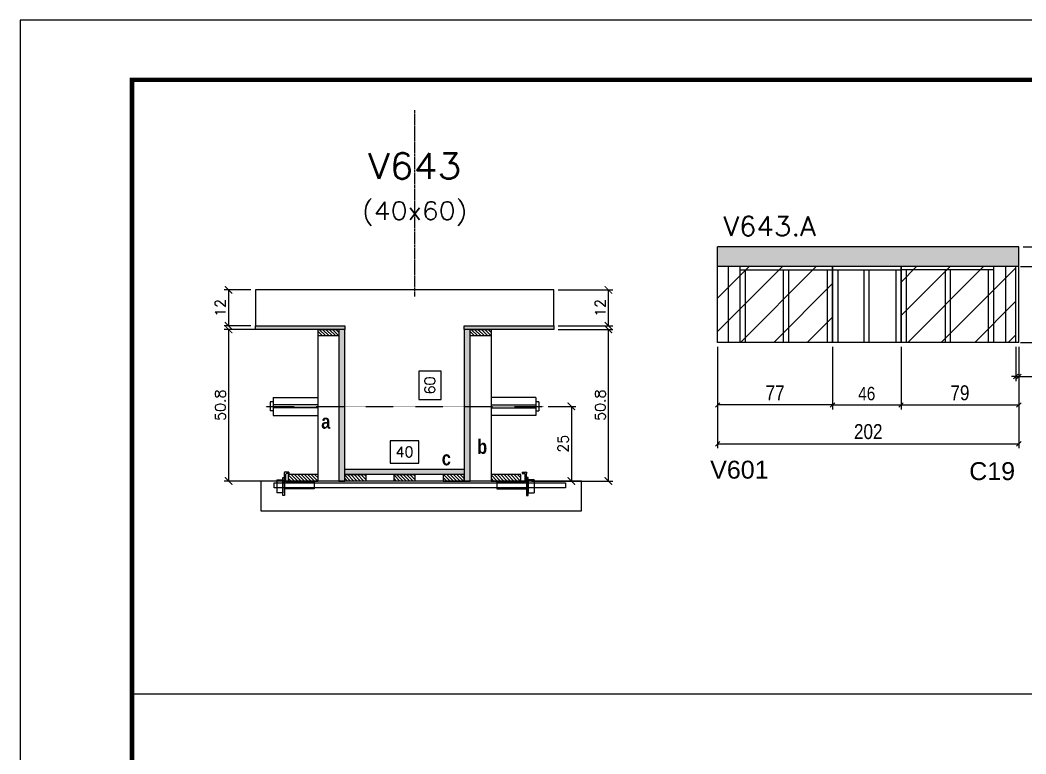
# Model space of a CAD drawing. Extents: x -20960 to -5926, y -2106 to 21915.
# Drawn here: x -7452 to -6778, y 9938 to 10430 of the extents above; entities that cross this region are included whole.
import ezdxf
from ezdxf.enums import TextEntityAlignment as Align

# ---------------------------------------------------------------- set-up
doc = ezdxf.new("R2010")
doc.units = 0
doc.linetypes.add('DASHED', pattern=[0.75, 0.5, -0.25])
doc.linetypes.add('HIDDEN', pattern=[0.375, 0.25, -0.125])
for name, color, linetype in [('5', 5, 'Continuous'), ('barrote', 251, 'Continuous'), ('COTA', 241, 'Continuous'), ('Cota Seção (2x)', 4, 'Continuous'), ('detalhes', 4, 'Continuous'), ('Painéis', 200, 'Continuous'), ('presilha', 1, 'Continuous'), ('Reaproveitamento', 251, 'Continuous'), ('SARR_2.2x7', 40, 'Continuous'), ('SARR_3.5x7', 81, 'Continuous'), ('TENSOR', 3, 'Continuous'), ('Texto de Titulo', 7, 'Continuous'), ('Texto Qtd Sarr', 242, 'Continuous')]:
    doc.layers.add(name, color=color, linetype=linetype)
for name, color, linetype, lineweight in [('CONCRETO', 251, 'Continuous', 25), ('Folhas', 255, 'Continuous', 9), ('Hachura', 251, 'Continuous', 9), ('Madeira', 126, 'Continuous', 18), ('SARRAFO DE PRESSAO', 251, 'DASHED', 9), ('SCO-___-LAJ', 2, 'Continuous', 0), ('Texto Seção', 7, 'Continuous', 15)]:
    doc.layers.add(name, color=color, linetype=linetype, lineweight=lineweight)
doc.styles.add('COTA TECNICA', font='techl___.ttf', dxfattribs={"height": 10})
doc.styles.add('COTA TECNICA-50', font='techl___.ttf', dxfattribs={"height": 9})
doc.styles.add('REGUA-120', font='ROMANS.shx', dxfattribs={"height": 15})
doc.styles.add('Romans', font='romans.shx')
doc.styles.get("Standard").update_dxf_attribs({"font": 'arial.ttf'})
doc.styles.add('TECNICA', font='techb___.ttf', dxfattribs={"height": 10})
doc.dimstyles.new('COTA PAINEL-50', dxfattribs={"dimtxt": 9, "dimasz": 3, "dimexe": 3, "dimexo": 3, "dimgap": 3, "dimtad": 1, "dimdec": 1, "dimzin": 12, "dimdsep": 46, "dimtxsty": 'COTA TECNICA-50', "dimblk1": 'OBLIQUE', "dimblk2": 'OBLIQUE', "dimsah": 1, "dimcen": 0.9, "dimclrd": 4, "dimclre": 4, "dimclrt": 240, "dimadec": 1, "dimazin": 3, "dimtfac": 1, "dimtdec": 1, "dimtmove": 0, "dimatfit": 3, "dimfxl": 1, "dimtolj": 1, "dimtzin": 12, "dimarcsym": 0})
doc.dimstyles.new('Cota Seção (2x)', dxfattribs={"dimtxt": 7, "dimasz": 5, "dimexe": 3, "dimexo": 3, "dimgap": 2, "dimtad": 3, "dimdec": 1, "dimlfac": 0.5, "dimzin": 12, "dimdsep": 46, "dimtxsty": 'Romans', "dimblk": 'ARCHTICK', "dimcen": 0, "dimclrd": 4, "dimclre": 4, "dimclrt": 1, "dimadec": 1, "dimazin": 3, "dimtfac": 1, "dimtdec": 1, "dimtmove": 0, "dimatfit": 3, "dimldrblk": 'OBLIQUE', "dimfxl": 1, "dimtolj": 1, "dimtzin": 12, "dimarcsym": 0})
doc.dimstyles.new('Cota Seção interna', dxfattribs={"dimtxt": 7, "dimasz": 6, "dimexe": 0.18, "dimexo": 2, "dimgap": -4, "dimtad": 3, "dimdec": 1, "dimlfac": 0.5, "dimzin": 12, "dimdsep": 46, "dimtxsty": 'Romans', "dimblk": 'ARCHTICK', "dimcen": 0.09, "dimse1": 1, "dimse2": 1, "dimsd1": 1, "dimsd2": 1, "dimclrd": 180, "dimclre": 5, "dimclrt": 1, "dimadec": 0, "dimazin": 3, "dimtfac": 1, "dimtdec": 1, "dimtofl": 0, "dimtmove": 0, "dimatfit": 3, "dimldrblk": 'ARCHTICK', "dimfxl": 1, "dimtolj": 1, "dimtzin": 0, "dimarcsym": 0})
doc.dimstyles.new('PAINEL', dxfattribs={"dimtxt": 10, "dimasz": 3, "dimexe": 3, "dimexo": 3, "dimgap": 3, "dimtad": 1, "dimdec": 1, "dimzin": 12, "dimdsep": 46, "dimtxsty": 'COTA TECNICA', "dimblk1": 'OBLIQUE', "dimblk2": 'OBLIQUE', "dimsah": 1, "dimcen": 0.9, "dimclrd": 4, "dimclre": 4, "dimclrt": 240, "dimadec": 1, "dimazin": 3, "dimtfac": 1, "dimtdec": 1, "dimtmove": 0, "dimatfit": 3, "dimfxl": 1, "dimtolj": 1, "dimtzin": 12, "dimarcsym": 0})
pattern_1 = [(45, (1571.5, -4594.3), (-11.22532, 11.22532), [])]

# ---------------------------------------------------------------- blocks, each defined once
blk = doc.blocks.new('9999999999')
at = {"layer": 'Folhas'}
blk.add_lwpolyline([(98138.98, 34190.21), (99623.98, 34190.21), (99623.98, 35240.21), (98138.98, 35240.21)], close=True, dxfattribs=at)
at = {"layer": 'Folhas', "color": 30, "const_width": 3}
blk.add_lwpolyline([(98213.98, 34230.21), (99583.98, 34230.21), (99583.98, 35200.21), (98213.98, 35200.21)], close=True, dxfattribs=at)
blk = doc.blocks.new('_ArchTick')
at = {"color": 0, "linetype": 'ByBlock', "const_width": 0.15}
blk.add_lwpolyline([(-0.5, -0.5), (0.5, 0.5)], dxfattribs=at)
blk = doc.blocks.new('*D1596')
at = {"layer": 'COTA', "color": 4, "lineweight": -2, "transparency": 16777216}
for p, q in [((-7091.27, 10222.46), (-7054.55, 10222.46)), ((-7057.55, 10120.86), (-7057.55, 10222.46)), ((-7108.87, 10120.86), (-7054.55, 10120.86))]:
    blk.add_line(p, q, dxfattribs=at)
at = {"layer": 'Defpoints', "color": 0, "transparency": 16777216}
for p in [(-7094.27, 10222.46), (-7057.55, 10222.46), (-7111.87, 10120.86)]:
    blk.add_point(p, dxfattribs=at)
at = {"layer": 'COTA', "color": 4, "lineweight": -2, "transparency": 16777216, "xscale": 5, "yscale": 5, "zscale": 5}
for p, rotation in [((-7057.55, 10222.46), 90), ((-7057.55, 10120.86), 270)]:
    blk.add_blockref('_ArchTick', p, dxfattribs=dict(at, rotation=rotation))
at = {"layer": 'COTA', "color": 1, "transparency": 16777216, "insert": (-7063.05, 10171.66), "char_height": 7, "attachment_point": 5, "rotation": 90, "style": 'Romans'}
blk.add_mtext('\\A1;50.8', dxfattribs=at)
blk = doc.blocks.new('_Oblique')
at = {"color": 0, "linetype": 'ByBlock', "lineweight": -2}
blk.add_line((-0.5, -0.5), (0.5, 0.5), dxfattribs=at)
blk = doc.blocks.new('*D1597')
at = {"layer": 'COTA', "color": 4, "lineweight": -2, "transparency": 16777216}
for p, q in [((-7091.27, 10248.86), (-7054.55, 10248.86)), ((-7057.55, 10224.86), (-7057.55, 10248.86)), ((-7091.27, 10224.86), (-7054.55, 10224.86))]:
    blk.add_line(p, q, dxfattribs=at)
at = {"layer": 'Defpoints', "color": 0, "transparency": 16777216}
for p in [(-7094.27, 10248.86), (-7057.55, 10248.86), (-7094.27, 10224.86)]:
    blk.add_point(p, dxfattribs=at)
at = {"layer": 'COTA', "color": 4, "lineweight": -2, "transparency": 16777216, "xscale": 5, "yscale": 5, "zscale": 5}
for p, rotation in [((-7057.55, 10248.86), 90), ((-7057.55, 10224.86), 270)]:
    blk.add_blockref('_ArchTick', p, dxfattribs=dict(at, rotation=rotation))
at = {"layer": 'COTA', "color": 1, "transparency": 16777216, "insert": (-7063.05, 10236.86), "char_height": 7, "attachment_point": 5, "rotation": 90, "style": 'Romans'}
blk.add_mtext('\\A1;12', dxfattribs=at)
blk = doc.blocks.new('*D1598')
at = {"layer": 'Cota Seção (2x)', "color": 180, "lineweight": -2, "transparency": 16777216}
for p, q in [((-7169.77, 10194.36), (-7184.77, 10194.36)), ((-7184.77, 10194.36), (-7184.77, 10175.36)), ((-7169.77, 10175.36), (-7169.77, 10194.36)), ((-7184.77, 10175.36), (-7169.77, 10175.36))]:
    blk.add_line(p, q, dxfattribs=at)
at = {"layer": 'Defpoints', "color": 0, "transparency": 16777216}
for p in [(-7165.77, 10248.86), (-7154.27, 10248.86), (-7154.27, 10128.86)]:
    blk.add_point(p, dxfattribs=at)
at = {"layer": 'Cota Seção (2x)', "color": 1, "transparency": 16777216, "insert": (-7177.27, 10184.86), "char_height": 7, "attachment_point": 5, "rotation": 90, "style": 'Romans'}
blk.add_mtext('\\A1;60', dxfattribs=at)
blk = doc.blocks.new('PRESILHA METÁLICA 1')
at = {"layer": 'presilha'}
for p, q in [((12, 21), (8.6, 21)), ((12, 21), (12, 19.5)), ((0, 13), (6, 13)), ((0, 13), (0, 0)), ((6, 15.5), (7.5, 15.5)), ((6, -2.5), (6, 15.5)), ((6, 13), (6, 0)), ((7.5, 10.6), (7.5, 19.9)), ((7.5, 15.5), (7.5, -2.5)), ((9, 11.6), (9, 18.9)), ((12, 19.5), (9.6, 19.5)), ((37.5, 11), (9.6, 11)), ((37.5, 11), (37.5, 4.1)), ((6, 0), (0, 0)), ((37.5, 4.1), (7.5, 4.1)), ((7.5, -2.5), (6, -2.5))]:
    blk.add_line(p, q, dxfattribs=at)
for centre, radius, start, end in [((8.6, 19.9), 1.14, 90, 180), ((9.6, 18.9), 0.57, 90, 180), ((9.6, 11.6), 0.57, 180, 270)]:
    blk.add_arc(centre, radius, start, end, dxfattribs=at)
blk = doc.blocks.new('*D1599')
at = {"layer": 'Cota Seção (2x)', "color": 180, "lineweight": -2, "transparency": 16777216}
for p, q in [((-7184.6, 10147.86), (-7203.94, 10147.86)), ((-7203.94, 10147.86), (-7203.94, 10132.86)), ((-7184.6, 10132.86), (-7184.6, 10147.86)), ((-7203.94, 10132.86), (-7184.6, 10132.86))]:
    blk.add_line(p, q, dxfattribs=at)
at = {"layer": 'Defpoints', "color": 0, "transparency": 16777216}
for p in [(-7154.27, 10128.86), (-7234.27, 10120.86), (-7154.27, 10120.86)]:
    blk.add_point(p, dxfattribs=at)
at = {"layer": 'Cota Seção (2x)', "color": 1, "transparency": 16777216, "insert": (-7194.27, 10140.36), "char_height": 7, "attachment_point": 5, "style": 'Romans'}
blk.add_mtext('\\A1;40', dxfattribs=at)
blk = doc.blocks.new('*D1600')
at = {"layer": 'COTA', "color": 4, "lineweight": -2, "transparency": 16777216}
for p, q in [((-7255.27, 10222.46), (-7315.24, 10222.46)), ((-7312.24, 10222.46), (-7312.24, 10120.86)), ((-7255.27, 10120.86), (-7315.24, 10120.86))]:
    blk.add_line(p, q, dxfattribs=at)
at = {"layer": 'Defpoints', "color": 0, "transparency": 16777216}
for p in [(-7252.27, 10222.46), (-7312.24, 10120.86), (-7252.27, 10120.86)]:
    blk.add_point(p, dxfattribs=at)
at = {"layer": 'COTA', "color": 4, "lineweight": -2, "transparency": 16777216, "xscale": 5, "yscale": 5, "zscale": 5}
for p, rotation in [((-7312.24, 10222.46), 90), ((-7312.24, 10120.86), 270)]:
    blk.add_blockref('_ArchTick', p, dxfattribs=dict(at, rotation=rotation))
at = {"layer": 'COTA', "color": 1, "transparency": 16777216, "insert": (-7317.74, 10171.66), "char_height": 7, "attachment_point": 5, "rotation": 90, "style": 'Romans'}
blk.add_mtext('\\A1;50.8', dxfattribs=at)
blk = doc.blocks.new('*D1601')
at = {"layer": 'COTA', "color": 4, "lineweight": -2, "transparency": 16777216}
for p, q in [((-7097.97, 10170.83), (-7079.41, 10170.83)), ((-7082.41, 10170.83), (-7082.41, 10120.86)), ((-7097.97, 10120.86), (-7079.41, 10120.86))]:
    blk.add_line(p, q, dxfattribs=at)
at = {"layer": 'Defpoints', "color": 0, "transparency": 16777216}
for p in [(-7100.97, 10170.83), (-7100.97, 10120.86), (-7082.41, 10120.86)]:
    blk.add_point(p, dxfattribs=at)
at = {"layer": 'COTA', "color": 4, "lineweight": -2, "transparency": 16777216, "xscale": 5, "yscale": 5, "zscale": 5}
for p, rotation in [((-7082.41, 10170.83), 90), ((-7082.41, 10120.86), 270)]:
    blk.add_blockref('_ArchTick', p, dxfattribs=dict(at, rotation=rotation))
at = {"layer": 'COTA', "color": 1, "transparency": 16777216, "insert": (-7087.91, 10145.84), "char_height": 7, "attachment_point": 5, "rotation": 90, "style": 'Romans'}
blk.add_mtext('\\A1;25', dxfattribs=at)
blk = doc.blocks.new('titulo1')
at = {"layer": 'Defpoints', "color": 252, "linetype": 'HIDDEN', "ltscale": 2}
blk.add_line((0, 0), (0, 125), dxfattribs=at)
at = {"layer": 'Defpoints', "style": 'Romans', "oblique": 15}
blk.add_attdef('FOLHA', text='', height=10, dxfattribs=at).set_placement((0, 15.58), align=Align.MIDDLE_CENTER)
at = {"layer": 'Texto Qtd Sarr', "color": 3, "style": 'Romans', "oblique": 15}
for tag, height, p in [('TITULO', 17, (0, 71.45)), ('SEÇÃO', 12, (0, 41.55))]:
    blk.add_attdef(tag, text='', height=height, dxfattribs=at).set_placement(p, align=Align.MIDDLE_CENTER)
blk = doc.blocks.new('*D1622')
at = {"layer": 'COTA', "color": 4, "lineweight": -2, "transparency": 16777216}
for p, q in [((-7297.27, 10248.86), (-7315.24, 10248.86)), ((-7312.24, 10248.86), (-7312.24, 10224.86)), ((-7297.27, 10224.86), (-7315.24, 10224.86))]:
    blk.add_line(p, q, dxfattribs=at)
at = {"layer": 'Defpoints', "color": 0, "transparency": 16777216}
for p in [(-7294.27, 10248.86), (-7312.24, 10224.86), (-7294.27, 10224.86)]:
    blk.add_point(p, dxfattribs=at)
at = {"layer": 'COTA', "color": 4, "lineweight": -2, "transparency": 16777216, "xscale": 5, "yscale": 5, "zscale": 5}
for p, rotation in [((-7312.24, 10248.86), 90), ((-7312.24, 10224.86), 270)]:
    blk.add_blockref('_ArchTick', p, dxfattribs=dict(at, rotation=rotation))
at = {"layer": 'COTA', "color": 1, "transparency": 16777216, "insert": (-7317.74, 10236.86), "char_height": 7, "attachment_point": 5, "rotation": 90, "style": 'Romans'}
blk.add_mtext('\\A1;12', dxfattribs=at)
blk = doc.blocks.new('*D1602')
at = {"layer": 'COTA', "color": 4, "lineweight": -2, "ltscale": 25, "transparency": 16777216}
for p, q in [((-6984.38, 10210.76), (-6984.38, 10142.8)), ((-6782.38, 10210.76), (-6782.38, 10142.8)), ((-6984.38, 10145.8), (-6782.38, 10145.8))]:
    blk.add_line(p, q, dxfattribs=at)
at = {"layer": 'Defpoints', "color": 0, "ltscale": 25, "transparency": 16777216}
for p in [(-6984.38, 10213.76), (-6782.38, 10213.76), (-6782.38, 10145.8)]:
    blk.add_point(p, dxfattribs=at)
at = {"layer": 'COTA', "color": 4, "lineweight": -2, "ltscale": 25, "transparency": 16777216, "xscale": 3, "yscale": 3, "zscale": 3, "rotation": 180}
blk.add_blockref('_Oblique', (-6984.38, 10145.8), dxfattribs=at)
at = {"layer": 'COTA', "color": 4, "lineweight": -2, "ltscale": 25, "transparency": 16777216, "xscale": 3, "yscale": 3, "zscale": 3}
blk.add_blockref('_Oblique', (-6782.38, 10145.8), dxfattribs=at)
at = {"layer": 'COTA', "color": 240, "ltscale": 25, "transparency": 16777216, "insert": (-6883.38, 10153.9), "char_height": 10, "attachment_point": 5, "style": 'COTA TECNICA'}
blk.add_mtext('\\A1;202', dxfattribs=at)
blk = doc.blocks.new('*D1603')
at = {"layer": 'COTA', "color": 4, "lineweight": -2, "ltscale": 25, "transparency": 16777216}
for p, q in [((-6984.38, 10210.76), (-6984.38, 10168.79)), ((-6907.34, 10210.76), (-6907.34, 10168.79)), ((-6907.34, 10171.79), (-6984.38, 10171.79))]:
    blk.add_line(p, q, dxfattribs=at)
at = {"layer": 'Defpoints', "color": 0, "ltscale": 25, "transparency": 16777216}
for p in [(-6984.38, 10213.76), (-6907.34, 10213.76), (-6984.38, 10171.79)]:
    blk.add_point(p, dxfattribs=at)
at = {"layer": 'COTA', "color": 4, "lineweight": -2, "ltscale": 25, "transparency": 16777216, "xscale": 3, "yscale": 3, "zscale": 3, "rotation": 180}
blk.add_blockref('_Oblique', (-6984.38, 10171.79), dxfattribs=at)
at = {"layer": 'COTA', "color": 4, "lineweight": -2, "ltscale": 25, "transparency": 16777216, "xscale": 3, "yscale": 3, "zscale": 3}
blk.add_blockref('_Oblique', (-6907.34, 10171.79), dxfattribs=at)
at = {"layer": 'COTA', "color": 240, "ltscale": 25, "transparency": 16777216, "insert": (-6945.86, 10179.86), "char_height": 10, "attachment_point": 5, "style": 'COTA TECNICA'}
blk.add_mtext('\\A1;77', dxfattribs=at)
blk = doc.blocks.new('*D1624')
at = {"layer": 'COTA', "color": 4, "lineweight": -2, "ltscale": 25, "transparency": 16777216}
for p, q in [((-6781.38, 10264.56), (-6752.39, 10264.56)), ((-6755.39, 10264.56), (-6755.39, 10213.76)), ((-6781.38, 10213.76), (-6752.39, 10213.76))]:
    blk.add_line(p, q, dxfattribs=at)
at = {"layer": 'Defpoints', "color": 0, "ltscale": 25, "transparency": 16777216}
for p in [(-6784.38, 10264.56), (-6784.38, 10213.76), (-6755.39, 10213.76)]:
    blk.add_point(p, dxfattribs=at)
at = {"layer": 'COTA', "color": 4, "lineweight": -2, "ltscale": 25, "transparency": 16777216, "xscale": 3, "yscale": 3, "zscale": 3}
for p, rotation in [((-6755.39, 10264.56), 90), ((-6755.39, 10213.76), 270)]:
    blk.add_blockref('_Oblique', p, dxfattribs=dict(at, rotation=rotation))
at = {"layer": 'COTA', "color": 240, "ltscale": 25, "transparency": 16777216, "insert": (-6763.52, 10239.16), "char_height": 10, "attachment_point": 5, "rotation": 90, "style": 'COTA TECNICA'}
blk.add_mtext('\\A1;50.8', dxfattribs=at)
blk = doc.blocks.new('*D1625')
at = {"layer": 'COTA', "color": 4, "lineweight": -2, "ltscale": 25, "transparency": 16777216}
for p, q in [((-6779.38, 10277.76), (-6752.39, 10277.76)), ((-6755.39, 10264.56), (-6755.39, 10277.76)), ((-6779.38, 10264.56), (-6752.39, 10264.56))]:
    blk.add_line(p, q, dxfattribs=at)
at = {"layer": 'Defpoints', "color": 0, "ltscale": 25, "transparency": 16777216}
for p in [(-6782.38, 10277.76), (-6755.39, 10277.76), (-6782.38, 10264.56)]:
    blk.add_point(p, dxfattribs=at)
at = {"layer": 'COTA', "color": 4, "lineweight": -2, "ltscale": 25, "transparency": 16777216, "xscale": 3, "yscale": 3, "zscale": 3}
for p, rotation in [((-6755.39, 10277.76), 90), ((-6755.39, 10264.56), 270)]:
    blk.add_blockref('_Oblique', p, dxfattribs=dict(at, rotation=rotation))
at = {"layer": 'COTA', "color": 240, "ltscale": 25, "transparency": 16777216, "insert": (-6763.61, 10271.16), "char_height": 10, "attachment_point": 5, "rotation": 90, "style": 'COTA TECNICA'}
blk.add_mtext('\\A1;13.2', dxfattribs=at)
blk = doc.blocks.new('*D1604')
at = {"layer": 'COTA', "color": 4, "lineweight": -2, "ltscale": 25, "transparency": 16777216}
for p, q in [((-6861.38, 10210.76), (-6861.38, 10168.79)), ((-6782.38, 10210.76), (-6782.38, 10168.79)), ((-6861.38, 10171.79), (-6782.38, 10171.79))]:
    blk.add_line(p, q, dxfattribs=at)
at = {"layer": 'Defpoints', "color": 0, "ltscale": 25, "transparency": 16777216}
for p in [(-6861.38, 10213.76), (-6782.38, 10213.76), (-6782.38, 10171.79)]:
    blk.add_point(p, dxfattribs=at)
at = {"layer": 'COTA', "color": 4, "lineweight": -2, "ltscale": 25, "transparency": 16777216, "xscale": 3, "yscale": 3, "zscale": 3, "rotation": 180}
blk.add_blockref('_Oblique', (-6861.38, 10171.79), dxfattribs=at)
at = {"layer": 'COTA', "color": 4, "lineweight": -2, "ltscale": 25, "transparency": 16777216, "xscale": 3, "yscale": 3, "zscale": 3}
blk.add_blockref('_Oblique', (-6782.38, 10171.79), dxfattribs=at)
at = {"layer": 'COTA', "color": 240, "ltscale": 25, "transparency": 16777216, "insert": (-6821.88, 10179.89), "char_height": 10, "attachment_point": 5, "style": 'COTA TECNICA'}
blk.add_mtext('\\A1;79', dxfattribs=at)
blk = doc.blocks.new('*D1626')
at = {"layer": 'COTA', "color": 4, "lineweight": -2, "transparency": 16777216}
for p, q in [((-6784.38, 10210.76), (-6784.38, 10187.86)), ((-6782.38, 10210.76), (-6782.38, 10187.86)), ((-6784.38, 10190.86), (-6787.38, 10190.86)), ((-6784.38, 10190.86), (-6782.38, 10190.86)), ((-6782.38, 10190.86), (-6764.27, 10190.86))]:
    blk.add_line(p, q, dxfattribs=at)
at = {"layer": 'Defpoints', "color": 0, "transparency": 16777216}
for p in [(-6784.38, 10213.76), (-6782.38, 10213.76), (-6782.38, 10190.86)]:
    blk.add_point(p, dxfattribs=at)
at = {"layer": 'COTA', "color": 4, "lineweight": -2, "transparency": 16777216, "xscale": 3, "yscale": 3, "zscale": 3}
blk.add_blockref('_Oblique', (-6784.38, 10190.86), dxfattribs=at)
at = {"layer": 'COTA', "color": 4, "lineweight": -2, "transparency": 16777216, "xscale": 3, "yscale": 3, "zscale": 3, "rotation": 180}
blk.add_blockref('_Oblique', (-6782.38, 10190.86), dxfattribs=at)
at = {"layer": 'COTA', "color": 240, "transparency": 16777216, "insert": (-6770.32, 10198.86), "char_height": 10, "attachment_point": 5, "style": 'COTA TECNICA'}
blk.add_mtext('\\A1;2', dxfattribs=at)
blk = doc.blocks.new('*D1605')
at = {"layer": 'COTA', "color": 4, "lineweight": -2, "ltscale": 25, "transparency": 16777216}
for p, q in [((-6779.38, 10277.76), (-6730.19, 10277.76)), ((-6733.19, 10277.76), (-6733.19, 10213.76)), ((-6779.38, 10213.76), (-6730.19, 10213.76))]:
    blk.add_line(p, q, dxfattribs=at)
at = {"layer": 'Defpoints', "color": 0, "ltscale": 25, "transparency": 16777216}
for p in [(-6782.38, 10277.76), (-6782.38, 10213.76), (-6733.19, 10213.76)]:
    blk.add_point(p, dxfattribs=at)
at = {"layer": 'COTA', "color": 4, "lineweight": -2, "ltscale": 25, "transparency": 16777216, "xscale": 3, "yscale": 3, "zscale": 3}
for p, rotation in [((-6733.19, 10277.76), 90), ((-6733.19, 10213.76), 270)]:
    blk.add_blockref('_Oblique', p, dxfattribs=dict(at, rotation=rotation))
at = {"layer": 'COTA', "color": 240, "ltscale": 25, "transparency": 16777216, "insert": (-6741.29, 10245.76), "char_height": 10, "attachment_point": 5, "rotation": 90, "style": 'COTA TECNICA'}
blk.add_mtext('\\A1;64', dxfattribs=at)
blk = doc.blocks.new('*D1627')
at = {"layer": 'COTA', "color": 4, "lineweight": -2, "transparency": 16777216}
for p, q in [((-6907.34, 10210.76), (-6907.34, 10168.79)), ((-6861.38, 10210.76), (-6861.38, 10168.79)), ((-6907.34, 10171.79), (-6861.38, 10171.79))]:
    blk.add_line(p, q, dxfattribs=at)
at = {"layer": 'Defpoints', "color": 0, "transparency": 16777216}
for p in [(-6907.34, 10213.76), (-6861.38, 10213.76), (-6861.38, 10171.79)]:
    blk.add_point(p, dxfattribs=at)
at = {"layer": 'COTA', "color": 4, "lineweight": -2, "transparency": 16777216, "xscale": 3, "yscale": 3, "zscale": 3, "rotation": 180}
blk.add_blockref('_Oblique', (-6907.34, 10171.79), dxfattribs=at)
at = {"layer": 'COTA', "color": 4, "lineweight": -2, "transparency": 16777216, "xscale": 3, "yscale": 3, "zscale": 3}
blk.add_blockref('_Oblique', (-6861.38, 10171.79), dxfattribs=at)
at = {"layer": 'COTA', "color": 240, "transparency": 16777216, "insert": (-6884.36, 10179.38), "char_height": 9, "attachment_point": 5, "style": 'COTA TECNICA-50'}
blk.add_mtext('\\A1;46', dxfattribs=at)

msp = doc.modelspace()

# ---------------------------------------------------------------- hatches: boundary and pattern name
at = {"layer": 'COTA', "linetype": 'ByBlock'}
h = msp.add_hatch(dxfattribs=at)
h.set_pattern_fill('AR-CONC', color=256, scale=0.03)
h.set_pattern_definition([(50, (1571.5, -4594.3004), (5.4655401, -0.4781726), [0.5715, -6.2865]), (355, (1571.5, -4594.3004), (-1.0573026, 5.7317054), [0.4572, -5.0292175]), (100.451445, (1571.9555, -4594.3403), (4.4082374, 5.2535326), [0.4857003, -5.3427073]), (46.1842, (1571.5, -4592.7764), (8.1323712, -1.2612698), [0.85725, -9.42975]), (96.63556, (1572.178, -4592.8815), (7.122124, 7.4227837), [0.7285507, -8.0140682]), (351.18415, (1571.5, -4592.7764), (7.122124, 7.4227837), [0.685799, -7.543792]), (21, (1572.262, -4593.1574), (4.5484317, -3.067956), [0.5715, -6.2865]), (326, (1572.262, -4593.1574), (1.8540609, 5.525639), [0.4572, -5.0292]), (71.451445, (1572.641, -4593.413), (6.4024926, 2.457683), [0.4857003, -5.3426981]), (37.5, (1571.5, -4594.3004), (0.0926581, 2.53665117), [0, -4.96824, 0, -5.1054, 0, -5.04825]), (7.5, (1571.5, -4594.3004), (2.00458988, 3.00541724), [0, -2.91084, 0, -4.85394, 0, -1.92405]), (327.5, (1569.8007, -4594.3004), (4.06771786, -0.17186232), [0, -1.905, 0, -5.9436, 0, -7.8867]), (317.5, (1569.0387, -4594.3004), (4.44387544, 0.7627947), [0, -2.4765, 0, -3.94716, 0, -5.6007])])
h.paths.add_polyline_path([(-6984.38, 10277.76), (-6984.38, 10264.56), (-6782.38, 10264.56), (-6782.38, 10277.76)])
at = {"layer": 'Hachura'}
h = msp.add_hatch(color=256, dxfattribs=at)
h.dxf.hatch_style = 1
h.paths.add_polyline_path([(-7294.27, 10222.46), (-7294.27, 10224.86), (-7234.27, 10224.86), (-7234.27, 10222.46)])
h = msp.add_hatch(color=256, dxfattribs=at)
h.dxf.hatch_style = 1
h.paths.add_polyline_path([(-7154.27, 10222.46), (-7154.27, 10224.86), (-7094.27, 10224.86), (-7094.27, 10222.46)])
h = msp.add_hatch(dxfattribs=at)
h.set_pattern_fill('ANSI31', color=256, scale=0.5, angle=270, style=0)
h.set_pattern_definition([(315, (15653.5493, 1914.8158), (1.12253202, 1.12253202), [])])
h.paths.add_polyline_path([(-7252.27, 10218.06), (-7252.27, 10222.46), (-7238.27, 10222.46), (-7238.27, 10218.06)])
h = msp.add_hatch(color=256, dxfattribs=at)
h.dxf.hatch_style = 1
h.paths.add_polyline_path([(-7234.27, 10222.46), (-7238.27, 10222.46), (-7238.27, 10120.86), (-7234.27, 10120.86)])
h = msp.add_hatch(color=256, dxfattribs=at)
h.dxf.hatch_style = 1
h.paths.add_polyline_path([(-7150.27, 10222.46), (-7154.27, 10222.46), (-7154.27, 10120.86), (-7150.27, 10120.86)])
h = msp.add_hatch(dxfattribs=at)
h.set_pattern_fill('ANSI31', color=256, scale=0.5, angle=270, style=0)
h.set_pattern_definition([(315, (15755.5493, 1914.8158), (1.12253202, 1.12253202), [])])
h.paths.add_polyline_path([(-7150.27, 10218.06), (-7150.27, 10222.46), (-7136.27, 10222.46), (-7136.27, 10218.06)])
h = msp.add_hatch(color=256, dxfattribs=at)
h.dxf.hatch_style = 1
h.paths.add_polyline_path([(-7234.27, 10125.26), (-7234.27, 10128.86), (-7154.27, 10128.86), (-7154.27, 10125.26)])
h = msp.add_hatch(dxfattribs=at)
h.set_pattern_fill('ANSI31', color=256, scale=0.5, angle=270, style=0)
h.set_pattern_definition([(315, (15619.5493, 1891.2158), (1.12253202, 1.12253202), [])])
h.paths.add_polyline_path([(-7252.27, 10120.86), (-7252.27, 10125.26), (-7272.27, 10125.26), (-7272.27, 10120.86)])
h = msp.add_hatch(dxfattribs=at)
h.set_pattern_fill('ANSI31', color=256, scale=0.5, angle=270, style=0)
h.set_pattern_definition([(315, (15722.3513, 1891.2158), (1.12253202, 1.12253202), [])])
h.paths.add_polyline_path([(-7234.27, 10120.86), (-7234.27, 10125.26), (-7220.27, 10125.26), (-7220.27, 10120.86)])
h = msp.add_hatch(dxfattribs=at)
h.set_pattern_fill('ANSI31', color=256, scale=0.5, angle=270, style=0)
h.set_pattern_definition([(315, (15755.3503, 1891.2158), (1.12253202, 1.12253202), [])])
h.paths.add_polyline_path([(-7201.27, 10120.86), (-7201.27, 10125.26), (-7187.27, 10125.26), (-7187.27, 10120.86)])
h = msp.add_hatch(dxfattribs=at)
h.set_pattern_fill('ANSI31', color=256, scale=0.5, angle=270, style=0)
h.set_pattern_definition([(315, (15764.3493, 1891.2158), (1.12253202, 1.12253202), [])])
h.paths.add_polyline_path([(-7154.27, 10120.86), (-7154.27, 10125.26), (-7168.27, 10125.26), (-7168.27, 10120.86)])
h = msp.add_hatch(dxfattribs=at)
h.set_pattern_fill('ANSI31', color=256, scale=0.5, angle=270, style=0)
h.set_pattern_definition([(315, (15755.5493, 1891.2158), (1.12253202, 1.12253202), [])])
h.paths.add_polyline_path([(-7116.27, 10120.86), (-7116.27, 10125.26), (-7136.27, 10125.26), (-7136.27, 10120.86)])
at = {"layer": 'Reaproveitamento'}
h = msp.add_hatch(dxfattribs=at)
h.set_pattern_fill('ANSI31', color=256, scale=5)
h.set_pattern_definition(pattern_1)
h.paths.add_polyline_path([(-6907.34, 10264.56), (-6984.38, 10264.56), (-6984.38, 10213.76), (-6907.34, 10213.76)])
h = msp.add_hatch(dxfattribs=at)
h.set_pattern_fill('ANSI31', color=256, scale=5)
h.set_pattern_definition(pattern_1)
h.paths.add_polyline_path([(-6861.38, 10213.76), (-6784.38, 10213.76), (-6784.38, 10264.56), (-6861.38, 10264.56)])

# ---------------------------------------------------------------- linework, layer by layer
at = {"ltscale": 3}
for p, q in [((-7282.27, 10176.83), (-7282.27, 10164.83)), ((-7282.27, 10176.83), (-7252.27, 10176.83)), ((-7106.27, 10176.83), (-7136.27, 10176.83)), ((-7106.27, 10176.83), (-7106.27, 10164.83)), ((-7284.27, 10173.83), (-7284.27, 10167.83)), ((-7282.27, 10173.83), (-7284.27, 10173.83)), ((-7252.27, 10171.83), (-7282.27, 10171.83)), ((-7252.27, 10169.83), (-7282.27, 10169.83)), ((-7136.27, 10171.83), (-7106.27, 10171.83)), ((-7136.27, 10169.83), (-7106.27, 10169.83)), ((-7104.27, 10173.83), (-7106.27, 10173.83)), ((-7104.27, 10173.83), (-7104.27, 10167.83)), ((-7282.27, 10167.83), (-7284.27, 10167.83)), ((-7282.27, 10164.83), (-7252.27, 10164.83)), ((-7106.27, 10164.83), (-7136.27, 10164.83)), ((-7106.27, 10167.83), (-7104.27, 10167.83))]:
    msp.add_line(p, q, dxfattribs=at)
at = {"layer": 'barrote'}
msp.add_lwpolyline([(-7290.63, 10100.86), (-7075.67, 10100.86), (-7075.67, 10120.86), (-7290.63, 10120.86)], close=True, dxfattribs=at)
at = {"layer": 'CONCRETO'}
msp.add_lwpolyline([(-7154.27, 10224.86), (-7094.27, 10224.86), (-7094.27, 10248.86), (-7154.27, 10248.86), (-7154.27, 10248.86), (-7294.27, 10248.86), (-7294.27, 10224.86)], dxfattribs=at)
at = {"layer": 'COTA', "linetype": 'ByBlock'}
for p, q in [((-6782.38, 10277.76), (-6984.38, 10277.76)), ((-6984.38, 10264.56), (-6984.38, 10277.76)), ((-6782.38, 10264.56), (-6782.38, 10277.76)), ((-7377.16, 9978.25), (-6007, 9978.25))]:
    msp.add_line(p, q, dxfattribs=at)
at = {"layer": 'Madeira'}
for points in [[(-7252.27, 10218.06), (-7252.27, 10222.46), (-7238.27, 10222.46), (-7238.27, 10218.06)], [(-7252.27, 10222.46), (-7238.27, 10222.46), (-7238.27, 10120.86), (-7252.27, 10120.86)], [(-7150.27, 10218.06), (-7150.27, 10222.46), (-7136.27, 10222.46), (-7136.27, 10218.06)], [(-7150.27, 10222.46), (-7136.27, 10222.46), (-7136.27, 10120.86), (-7150.27, 10120.86)], [(-7252.27, 10120.86), (-7252.27, 10125.26), (-7272.27, 10125.26), (-7272.27, 10120.86)], [(-7234.27, 10120.86), (-7234.27, 10125.26), (-7220.27, 10125.26), (-7220.27, 10120.86)], [(-7201.27, 10120.86), (-7201.27, 10125.26), (-7187.27, 10125.26), (-7187.27, 10120.86)], [(-7154.27, 10120.86), (-7154.27, 10125.26), (-7168.27, 10125.26), (-7168.27, 10120.86)], [(-7116.27, 10120.86), (-7116.27, 10125.26), (-7136.27, 10125.26), (-7136.27, 10120.86)]]:
    msp.add_lwpolyline(points, close=True, dxfattribs=at)
at = {"layer": 'Painéis'}
for p, q in [((-6782.38, 10264.56), (-6984.38, 10264.56)), ((-6782.38, 10213.76), (-6984.38, 10213.76))]:
    msp.add_line(p, q, dxfattribs=at)
at = {"layer": 'Painéis', "linetype": 'ByBlock'}
for p, q in [((-6984.38, 10213.76), (-6984.38, 10264.56)), ((-6782.38, 10213.76), (-6782.38, 10264.56))]:
    msp.add_line(p, q, dxfattribs=at)
at = {"layer": 'Painéis', "ltscale": 25}
for p, q in [((-6907.34, 10213.76), (-6907.34, 10264.56)), ((-6861.38, 10213.76), (-6861.38, 10264.56)), ((-6784.38, 10213.76), (-6784.38, 10264.56))]:
    msp.add_line(p, q, dxfattribs=at)
at = {"layer": 'Painéis'}
for points in [[(-7294.27, 10222.46), (-7294.27, 10224.86), (-7234.27, 10224.86), (-7234.27, 10222.46)], [(-7154.27, 10222.46), (-7154.27, 10224.86), (-7094.27, 10224.86), (-7094.27, 10222.46)], [(-7234.27, 10222.46), (-7238.27, 10222.46), (-7238.27, 10120.86), (-7234.27, 10120.86)], [(-7150.27, 10222.46), (-7154.27, 10222.46), (-7154.27, 10120.86), (-7150.27, 10120.86)], [(-7234.27, 10125.26), (-7234.27, 10128.86), (-7154.27, 10128.86), (-7154.27, 10125.26)]]:
    msp.add_lwpolyline(points, close=True, dxfattribs=at)
at = {"layer": 'SARR_2.2x7', "linetype": 'Continuous'}
for p, q in [((-6977.38, 10264.56), (-6977.38, 10213.76)), ((-6791.38, 10264.56), (-6791.38, 10213.76)), ((-6969.38, 10262.36), (-6907.34, 10262.36)), ((-6907.34, 10262.36), (-6861.38, 10262.36)), ((-6799.38, 10262.36), (-6861.38, 10262.36))]:
    msp.add_line(p, q, dxfattribs=at)
at = {"layer": 'SARR_3.5x7'}
for p, q in [((-6969.38, 10264.56), (-6969.38, 10213.76)), ((-6907.34, 10264.56), (-6907.34, 10213.76)), ((-6861.38, 10264.56), (-6861.38, 10213.76)), ((-6799.38, 10264.56), (-6799.38, 10213.76)), ((-6965.88, 10262.36), (-6965.88, 10213.76)), ((-6965.86, 10262.36), (-6965.86, 10213.76)), ((-6940.38, 10262.36), (-6940.38, 10213.76)), ((-6936.88, 10262.36), (-6936.88, 10213.76)), ((-6910.84, 10262.36), (-6910.84, 10213.76)), ((-6903.84, 10262.36), (-6903.84, 10213.76)), ((-6903.82, 10262.36), (-6903.82, 10213.76)), ((-6886.38, 10262.36), (-6886.38, 10213.76)), ((-6882.88, 10262.36), (-6882.88, 10213.76)), ((-6864.9, 10262.36), (-6864.9, 10213.76)), ((-6857.88, 10262.36), (-6857.88, 10213.76)), ((-6831.87, 10262.36), (-6831.87, 10213.76)), ((-6828.37, 10262.36), (-6828.37, 10213.76)), ((-6802.88, 10262.36), (-6802.88, 10213.76))]:
    msp.add_line(p, q, dxfattribs=at)
at = {"layer": 'SCO-___-LAJ', "color": 1}
msp.add_lwpolyline([(-7281.63, 10119.53), (-7086.33, 10119.53), (-7086.33, 10116.33), (-7281.63, 10116.33)], close=True, dxfattribs=at)
at = {"layer": 'TENSOR', "linetype": 'HIDDEN', "ltscale": 0.5}
msp.add_line((-7287.27, 10170.83), (-7100.97, 10170.83), dxfattribs=at)

# ---------------------------------------------------------------- block references
at = {"layer": 'presilha', "yscale": 0.6666666666666666, "zscale": 0.6666666666666666}
for p, xscale in [((-7279.85, 10112.89), 0.6666666666666666), ((-7107.4, 10112.89), -0.6666666666666666)]:
    msp.add_blockref('PRESILHA METÁLICA 1', p, dxfattribs=dict(at, xscale=xscale))
at = {"layer": 'SARRAFO DE PRESSAO', "color": 6, "linetype": 'ByBlock'}
msp.add_blockref('9999999999', (-105590.98, -24810.57), dxfattribs=at)
at = {"layer": 'Texto Seção'}
ref = msp.add_blockref('titulo1', (-7187.43, 10244.42), dxfattribs=at)
ref.add_attrib('TITULO', 'V643', dxfattribs={"layer": 'Texto de Titulo', "color": 7, "height": 17, "style": 'Romans', "width": 1.1}).set_placement((-7187.43, 10331.92), align=Align.MIDDLE_CENTER)
ref.add_attrib('SEÇÃO', '(40x60)', dxfattribs={"layer": 'Texto de Titulo', "color": 7, "height": 12, "style": 'Romans', "width": 1.1}).set_placement((-7187.43, 10301.92), align=Align.MIDDLE_CENTER)

# ---------------------------------------------------------------- texts
at = {"layer": '5', "linetype": 'Continuous'}
for s, p in [('V601', (-6989.33, 10122.45)), ('C19', (-6815.66, 10121.47))]:
    msp.add_text(s, height=12, rotation=0.00004, dxfattribs=at).set_placement(p)
at = {"layer": 'detalhes', "style": 'TECNICA'}
for s, p in [('a', (-7250.1, 10155.89)), ('b', (-7145.56, 10139.05)), ('c', (-7169.29, 10131.35))]:
    msp.add_text(s, height=9.6, dxfattribs=at).set_placement(p)
at = {"layer": 'Texto Seção', "style": 'REGUA-120', "width": 1.05}
msp.add_text('V643.A', height=13, dxfattribs=at).set_placement((-6980.53, 10285.07))

# ---------------------------------------------------------------- dimensions: what is measured, and where the dimension line sits
at = {"layer": 'COTA', "ltscale": 25}
dim = msp.add_linear_dim(base=(-6755.39, 10277.76), p1=(-6782.38, 10264.56), p2=(-6782.38, 10277.76), angle=90, dimstyle='PAINEL', dxfattribs=at)
dim.commit()
dim.dimension.update_dxf_attribs({"geometry": '*D1625', "text_midpoint": (-6755.39, 10271.16), "dimtype": 160})
for base, p1, p2, angle, picture, middle in [((-6733.19, 10213.76), (-6782.38, 10277.76), (-6782.38, 10213.76), 90, '*D1605', (-6741.29, 10245.76)), ((-6755.39, 10213.76), (-6784.38, 10264.56), (-6784.38, 10213.76), 90, '*D1624', (-6763.52, 10239.16)), ((-6782.38, 10145.8), (-6984.38, 10213.76), (-6782.38, 10213.76), 180, '*D1602', (-6883.38, 10153.9))]:
    dim = msp.add_linear_dim(base=base, p1=p1, p2=p2, angle=angle, dimstyle='PAINEL', dxfattribs=at)
    dim.commit()
    dim.dimension.update_dxf_attribs({"geometry": picture, "text_midpoint": middle})
at = {"layer": 'COTA'}
for base, p1, p2, picture, middle in [((-7312.24, 10224.86), (-7294.27, 10248.86), (-7294.27, 10224.86), '*D1622', (-7317.74, 10236.86)), ((-7057.55, 10248.86), (-7094.27, 10224.86), (-7094.27, 10248.86), '*D1597', (-7063.05, 10236.86)), ((-7312.24, 10120.86), (-7252.27, 10222.46), (-7252.27, 10120.86), '*D1600', (-7317.74, 10171.66)), ((-7057.55, 10222.46), (-7111.87, 10120.86), (-7094.27, 10222.46), '*D1596', (-7063.05, 10171.66)), ((-7082.41, 10120.86), (-7100.97, 10170.83), (-7100.97, 10120.86), '*D1601', (-7087.91, 10145.84))]:
    dim = msp.add_linear_dim(base=base, p1=p1, p2=p2, angle=90, dimstyle='Cota Seção (2x)', dxfattribs=at)
    dim.commit()
    dim.dimension.update_dxf_attribs({"geometry": picture, "text_midpoint": middle})
at = {"layer": 'COTA', "ltscale": 25}
dim = msp.add_linear_dim(base=(-6984.38, 10171.79), p1=(-6907.34, 10213.76), p2=(-6984.38, 10213.76), angle=180, dimstyle='PAINEL', override={"dimtmove": 1}, dxfattribs=at)
dim.commit()
dim.dimension.update_dxf_attribs({"geometry": '*D1603', "text_midpoint": (-6945.86, 10179.86)})
at = {"layer": 'COTA'}
for base, p1, p2, dimstyle, picture, middle in [((-6861.38, 10171.79), (-6907.34, 10213.76), (-6861.38, 10213.76), 'COTA PAINEL-50', '*D1627', (-6884.36, 10179.38)), ((-6782.38, 10190.86), (-6784.38, 10213.76), (-6782.38, 10213.76), 'PAINEL', '*D1626', (-6770.32, 10198.86))]:
    dim = msp.add_linear_dim(base=base, p1=p1, p2=p2, dimstyle=dimstyle, dxfattribs=at)
    dim.commit()
    dim.dimension.update_dxf_attribs({"geometry": picture, "text_midpoint": middle})
at = {"layer": 'COTA', "ltscale": 25}
dim = msp.add_linear_dim(base=(-6782.38, 10171.79), p1=(-6861.38, 10213.76), p2=(-6782.38, 10213.76), dimstyle='PAINEL', dxfattribs=at)
dim.commit()
dim.dimension.update_dxf_attribs({"geometry": '*D1604', "text_midpoint": (-6821.88, 10179.89)})
at = {"layer": 'Cota Seção (2x)'}
dim = msp.add_linear_dim(base=(-7165.77, 10248.86), p1=(-7154.27, 10128.86), p2=(-7154.27, 10248.86), angle=90, dimstyle='Cota Seção interna', dxfattribs=at)
dim.commit()
dim.dimension.update_dxf_attribs({"geometry": '*D1598', "text_midpoint": (-7165.77, 10184.86), "dimtype": 160})
dim = msp.add_linear_dim(base=(-7154.27, 10128.86), p1=(-7234.27, 10120.86), p2=(-7154.27, 10120.86), dimstyle='Cota Seção interna', dxfattribs=at)
dim.commit()
dim.dimension.update_dxf_attribs({"geometry": '*D1599', "text_midpoint": (-7194.27, 10140.36)})

doc.saveas('drawing.dxf')
